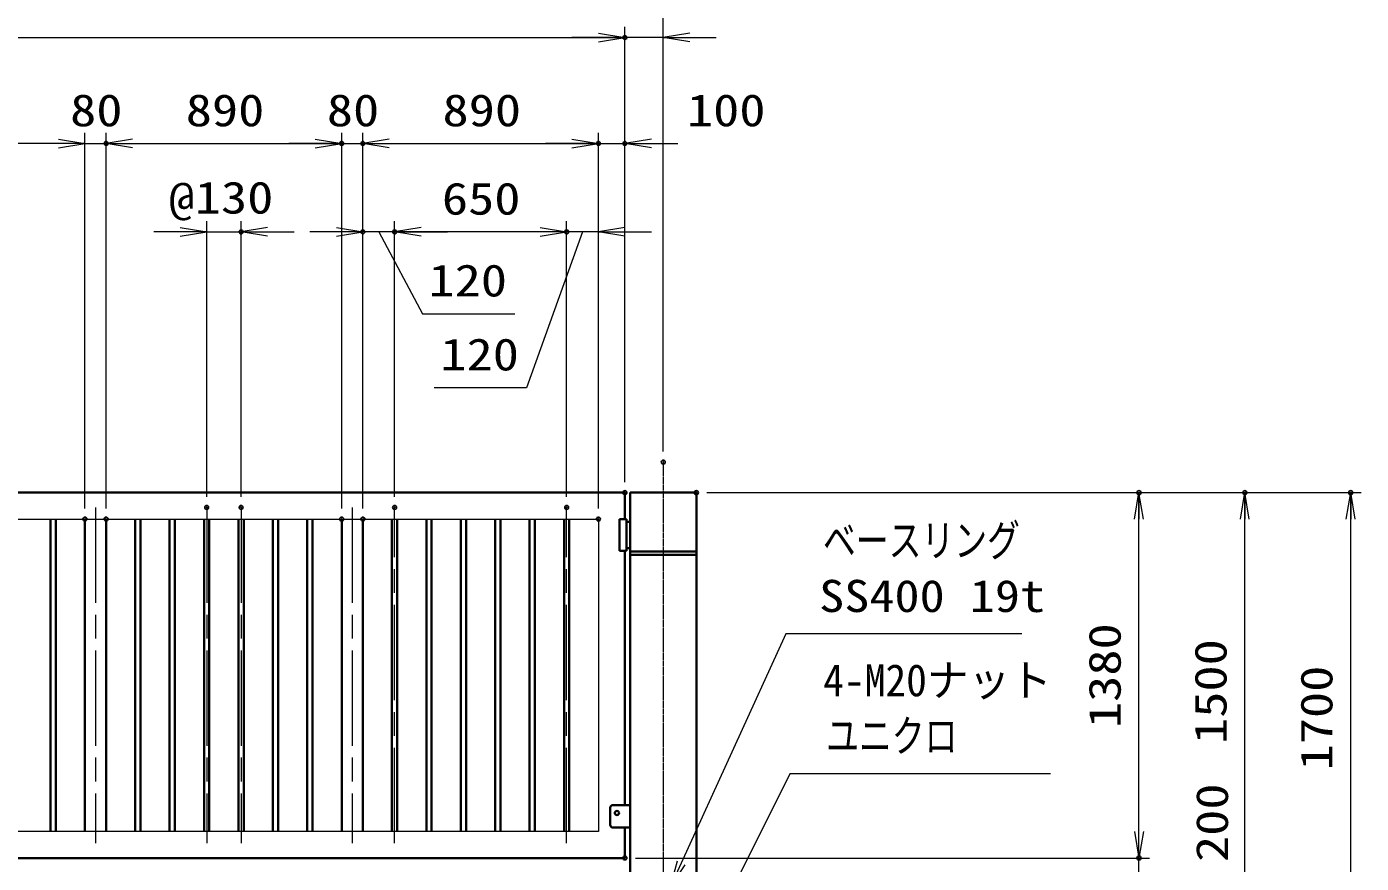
# Model space of a CAD drawing. Units: millimetres at full size. Extents: x -11880 to 11880, y -8400 to 8400.
# Drawn here: x 1478 to 6520, y -466 to 2693 of the extents above; entities that cross this region are included whole.
import ezdxf
from ezdxf.enums import TextEntityAlignment as Align

# ---------------------------------------------------------------- set-up
doc = ezdxf.new("R2010")
doc.units = ezdxf.units.MM
doc.header["$LTSCALE"] = 30
doc.header["$PDMODE"] = 32
doc.header["$PDSIZE"] = 15
doc.linetypes.add('USER2', pattern=[18, 12, -1.5, 3, -1.5])
for name, color, linetype, lineweight in [('0-1_外形線', 7, 'Continuous', 35), ('0-2_0', 7, 'Continuous', 18), ('0-3_寸法線', 4, 'Continuous', 18), ('0-5_細線', 2, 'Continuous', 35), ('0-7_軸線', 200, 'USER2', 15)]:
    doc.layers.add(name, color=color, linetype=linetype, lineweight=lineweight)
doc.layers.add('0-4_Defpoints', color=7, linetype='Continuous')
doc.styles.add('ＭＳ ゴシック', font='')
doc.styles.get('ＭＳ ゴシック').set_extended_font_data('MS Gothic')

# ---------------------------------------------------------------- blocks, each defined once
blk = doc.blocks.new('_Open')
at = {"layer": '0-2_0', "color": 4}
blk.add_line((-30, 5), (0, 0), dxfattribs=at)
blk.add_lwpolyline([(-30, -5), (0, 0), (-30, 0)], dxfattribs=at)
blk = doc.blocks.new('S221')
at = {"layer": '0-3_寸法線'}
for points in [[(5386914.8, 87039979.3), (5357399.6, 87039979.3), (5349660, 87024520.8), (5348316.9, 87021838.3)], [(5349212.9, 87024744.7), (5348316.9, 87021838.3), (5350107.1, 87024297)]]:
    blk.add_lwpolyline(points, dxfattribs=at)
at = {"layer": '0-3_寸法線', "color": 254, "style": 'ＭＳ ゴシック'}
for s, width, p in [('4-M20ナット', 0.95, (5361167.6, 87047679.9)), ('ユニクロ', 0.75, (5361503.2, 87041379.9))]:
    blk.add_text(s, height=3637, dxfattribs=dict(at, width=width)).set_placement(p, align=Align.BOTTOM_LEFT)
blk = doc.blocks.new('S222')
at = {"layer": '0-3_寸法線'}
for points in [[(5383691, 87055826.4), (5356940.6, 87055826.4), (5345074, 87029877.6), (5343826.3, 87027149.4)], [(5344619.3, 87030085.6), (5343826.3, 87027149.4), (5345528.7, 87029669.7)]]:
    blk.add_lwpolyline(points, dxfattribs=at)
at = {"layer": '0-3_寸法線', "color": 254, "style": 'ＭＳ ゴシック'}
for s, width, p in [('ベースリング', 0.75, (5361140.6, 87063527)), ('SS400 19t', 1.15, (5360708.6, 87057227))]:
    blk.add_text(s, height=3637, dxfattribs=dict(at, width=width)).set_placement(p, align=Align.BOTTOM_LEFT)
blk = doc.blocks.new('S225')
at = {"layer": '0-3_寸法線'}
for points in [[(5281007.6, 87005879), (5242132.4, 87005879), (5221517.1, 87051552.5), (5220282.9, 87054286.8)], [(5221972.8, 87051758.2), (5220282.9, 87054286.8), (5221061.4, 87051346.8)]]:
    blk.add_lwpolyline(points, dxfattribs=at)
at = {"layer": '0-3_寸法線', "color": 254, "style": 'ＭＳ ゴシック', "width": 0.75}
blk.add_text('打掛金具（道路側）', height=3637, dxfattribs=at).set_placement((5246332.4, 87013730.8), align=Align.BOTTOM_LEFT)
at = {"layer": '0-3_寸法線', "color": 254, "style": 'ＭＳ ゴシック'}
blk.add_text('SUS304（＃400）', height=3637, dxfattribs=at).set_placement((5245900.4, 87007279.6), align=Align.BOTTOM_LEFT)
blk = doc.blocks.new('A$C2B4C19C9')
at = {"layer": '0-1_外形線'}
for p, q in [((-3750, 45000), (3750, 45000)), ((-4950, 42000), (-4170, 42000)), ((-4950, 38400), (-4950, 42000)), ((-4170, 42000), (-4170, 38400)), ((-3750, 41700), (-4170, 41700)), ((-4170, 38400), (-4950, 38400)), ((-4170, 38700), (-3750, 38700)), ((-6000, 9300), (-6000, 7350)), ((-3750, 9600), (-5700, 9600)), ((-5700, 7050), (-3750, 7050)), ((3750, 750), (-3750, 750)), ((-2097, 570), (-2097, 750)), ((2097, 570), (2097, 750))]:
    blk.add_line(p, q, dxfattribs=at)
for points in [[(-3750, 45000), (3750, 45000), (3750, 750), (-3750, 750)], [(-3750, 570), (3750, 570), (3750, 0), (-3750, 0)]]:
    blk.add_lwpolyline(points, close=True, dxfattribs=at)
for centre, start, end in [((-5700, 9300), 90, 180), ((-5700, 7350), 180, 270)]:
    blk.add_arc(centre, 300, start, end, dxfattribs=at)
at = {"layer": '0-5_細線'}
for p, q in [((3750, 38310), (-3750, 38310)), ((3750, 37950), (-3750, 37950))]:
    blk.add_line(p, q, dxfattribs=at)
blk.add_circle((-5250, 8700), 240, dxfattribs=at)
at = {"layer": '0-7_軸線'}
blk.add_line((0, 48459), (0, -27639), dxfattribs=at)

msp = doc.modelspace()

# ---------------------------------------------------------------- linework, layer by layer
at = {"layer": '0-1_外形線'}
for p, q in [((3738.04, 933.59), (3738.04, 833.59)), ((1568.04, -346.41), (1568.04, 833.59)), ((1588.04, 833.59), (1588.04, -346.41)), ((1698.04, 833.59), (1698.04, -346.41)), ((1778.04, 833.59), (1778.04, -346.41)), ((1888.04, -346.41), (1888.04, 833.59)), ((1908.04, 833.59), (1908.04, -346.41)), ((2018.04, -346.41), (2018.04, 833.59)), ((2038.04, 833.59), (2038.04, -346.41)), ((2148.04, -346.41), (2148.04, 833.59)), ((2168.04, 833.59), (2168.04, -346.41)), ((2278.04, -346.41), (2278.04, 833.59)), ((2298.04, 833.59), (2298.04, -346.41)), ((2408.04, -346.41), (2408.04, 833.59)), ((2428.04, 833.59), (2428.04, -346.41)), ((2538.04, -346.41), (2538.04, 833.59)), ((2558.04, 833.59), (2558.04, -346.41)), ((2668.04, 833.59), (2668.04, -346.41)), ((2748.04, 833.59), (2748.04, -346.41)), ((2858.04, -346.41), (2858.04, 833.59)), ((2878.04, 833.59), (2878.04, -346.41)), ((2988.04, -346.41), (2988.04, 833.59)), ((3008.04, 833.59), (3008.04, -346.41)), ((3118.04, -346.41), (3118.04, 833.59)), ((3138.04, 833.59), (3138.04, -346.41)), ((3248.04, -346.41), (3248.04, 833.59)), ((3268.04, 833.59), (3268.04, -346.41)), ((3378.04, -346.41), (3378.04, 833.59)), ((3398.04, 833.59), (3398.04, -346.41)), ((3508.04, -346.41), (3508.04, 833.59)), ((3528.04, 833.59), (3528.04, -346.41)), ((3738.04, 713.59), (3738.04, -246.41)), ((3738.04, -331.41), (3738.04, -446.41)), ((-261.96, -446.41), (3738.04, -446.41))]:
    msp.add_line(p, q, dxfattribs=at)
msp.add_lwpolyline([(3738.04, 933.59), (-261.96, 933.59), (-261.96, 366.09)], dxfattribs=at)
at = {"layer": '0-2_0'}
msp.add_line((-161.96, 833.59), (3638.04, 833.59), dxfattribs=at)
msp.add_lwpolyline([(3638.04, 833.59), (3638.04, -346.41), (-161.96, -346.41), (-161.96, -125.91)], dxfattribs=at)
at = {"layer": '0-3_寸法線'}
for p, q in [((3883.04, 1088.89), (3883.04, 3044.17)), ((3738.04, 973.59), (3738.04, 2692.15)), ((3738.04, 973.59), (3738.04, 2692.15)), ((3883.04, 1088.89), (3883.04, 2692.15)), ((-261.96, 2652.15), (3738.04, 2652.15)), ((3638.04, 2652.15), (3538.04, 2652.15)), ((3883.04, 2652.15), (3738.04, 2652.15)), ((3983.04, 2652.15), (4083.04, 2652.15)), ((1698.04, 873.59), (1698.04, 2292.15)), ((1698.04, 873.59), (1698.04, 2292.15)), ((1778.04, 873.59), (1778.04, 2292.15)), ((1778.04, 873.59), (1778.04, 2292.15)), ((2668.04, 873.59), (2668.04, 2292.15)), ((2668.04, 873.59), (2668.04, 2292.15)), ((2748.04, 873.59), (2748.04, 2292.15)), ((2748.04, 873.59), (2748.04, 2292.15)), ((3638.04, 873.59), (3638.04, 2292.15)), ((3638.04, 873.59), (3638.04, 2292.15)), ((3738.04, 973.59), (3738.04, 2292.15)), ((1698.04, 2252.15), (808.04, 2252.15)), ((1598.04, 2252.15), (1498.04, 2252.15)), ((1698.04, 2252.15), (1778.04, 2252.15)), ((1778.04, 2252.15), (2668.04, 2252.15)), ((1878.04, 2252.15), (1978.04, 2252.15)), ((2568.04, 2252.15), (2468.04, 2252.15)), ((2668.04, 2252.15), (2748.04, 2252.15)), ((2748.04, 2252.15), (3638.04, 2252.15)), ((2848.04, 2252.15), (2948.04, 2252.15)), ((3538.04, 2252.15), (3438.04, 2252.15)), ((3638.04, 2252.15), (3738.04, 2252.15)), ((3838.04, 2252.15), (3938.04, 2252.15)), ((2058.04, 1918.34), (1958.04, 1918.34)), ((2158.04, 917.59), (2158.04, 1958.34)), ((2158.04, 1918.34), (2288.04, 1918.34)), ((2288.04, 917.59), (2288.04, 1958.34)), ((2388.04, 1918.34), (2488.04, 1918.34)), ((2648.04, 1918.34), (2548.04, 1918.34)), ((2748.04, 873.59), (2748.04, 1958.34)), ((2868.04, 1918.34), (2748.04, 1918.34)), ((2868.04, 917.59), (2868.04, 1958.34)), ((2868.04, 917.59), (2868.04, 1958.34)), ((3518.04, 1918.34), (2868.04, 1918.34)), ((2968.04, 1918.34), (3068.04, 1918.34)), ((3418.04, 1918.34), (3318.04, 1918.34)), ((3518.04, 917.59), (3518.04, 1958.34)), ((3518.04, 917.59), (3518.04, 1958.34)), ((3638.04, 1918.34), (3518.04, 1918.34)), ((3638.04, 873.59), (3638.04, 1958.34)), ((3738.04, 1918.34), (3838.04, 1918.34)), ((4048.04, 933.59), (5720.27, 933.59)), ((4048.04, 933.59), (6120.27, 933.59)), ((4048.04, 933.59), (6520.27, 933.59)), ((5680.27, -446.41), (5680.27, 933.59)), ((6080.27, -566.41), (6080.27, 933.59)), ((6480.27, -766.41), (6480.27, 933.59)), ((5680.27, -346.41), (5680.27, -246.41)), ((6080.27, -466.41), (6080.27, -366.41)), ((3778.04, -446.41), (5720.27, -446.41)), ((3778.04, -446.41), (5720.27, -446.41)), ((5680.27, -566.41), (5680.27, -446.41))]:
    msp.add_line(p, q, dxfattribs=at)
for points in [[(2808.04, 1918.34), (2972.83, 1609.33), (3321.63, 1609.33)], [(3578.04, 1918.34), (3366.56, 1329.95), (3017.76, 1329.95)]]:
    msp.add_lwpolyline(points, dxfattribs=at)
at = {"layer": '0-4_Defpoints'}
for p in [(3738.04, 2652.15), (1778.04, 2252.15), (2668.04, 2252.15), (2748.04, 2252.15), (3638.04, 2252.15), (3738.04, 2252.15), (2288.04, 1918.34), (2748.04, 1918.34), (2868.04, 1918.34), (3518.04, 1918.34), (3883.04, 1048.89), (3738.04, 933.59), (4008.04, 933.59), (5680.27, 933.59), (6080.27, 933.59), (6480.27, 933.59), (2158.04, 877.59), (2288.04, 877.59), (2868.04, 877.59), (3518.04, 877.59), (1698.04, 833.59), (1778.04, 833.59), (2668.04, 833.59), (2748.04, 833.59), (3638.04, 833.59), (3738.04, -446.41), (5680.27, -446.41)]:
    msp.add_point(p, dxfattribs=at)
at = {"layer": '0-7_軸線'}
for p, q in [((1738.04, 877.59), (1738.04, -390.41)), ((2158.04, 877.59), (2158.04, -390.41)), ((2288.04, 877.59), (2288.04, -390.41)), ((2708.04, 877.59), (2708.04, -390.41)), ((2868.04, -390.41), (2868.04, 877.59)), ((3518.04, -390.41), (3518.04, 877.59))]:
    msp.add_line(p, q, dxfattribs=at)

# ---------------------------------------------------------------- block references
at = {"layer": '0-1_外形線', "xscale": 0.03333333, "yscale": 0.03333333}
msp.add_blockref('A$C2B4C19C9', (3883.04, -566.41), dxfattribs=at)
at = {"layer": '0-3_寸法線'}
for name, p, xscale, yscale in [('_Open', (3738.04, 2652.15), 3.333333, 3.333333), ('_Open', (3738.04, 2652.15), 3.333333, 3.333333), ('_Open', (1698.04, 2252.15), 3.333333, 3.333333), ('_Open', (1698.04, 2252.15), 3.333333, 3.333333), ('_Open', (2668.04, 2252.15), 3.333333, 3.333333), ('_Open', (2668.04, 2252.15), 3.333333, 3.333333), ('_Open', (3638.04, 2252.15), 3.333333, 3.333333), ('_Open', (3638.04, 2252.15), 3.333333, 3.333333), ('_Open', (2158.04, 1918.34), 3.333333, 3.333333), ('_Open', (2748.04, 1918.34), 3.333333, 3.333333), ('_Open', (3518.04, 1918.34), 3.333333, 3.333333), ('_Open', (3518.04, 1918.34), 3.333333, 3.333333), ('S222', (-174218.27, -2901460.98), 0.03333333, 0.03333333), ('S225', (-174218.27, -2901460.98), 0.03333333, 0.03333333), ('S221', (-174218.27, -2901460.98), 0.03333333, 0.03333333)]:
    msp.add_blockref(name, p, dxfattribs=dict(at, xscale=xscale, yscale=yscale))
at = {"layer": '0-3_寸法線', "xscale": 3.333333, "yscale": 3.333333}
for p, rotation in [((3883.04, 2652.15), 180), ((1778.04, 2252.15), 180), ((1778.04, 2252.15), 180), ((2748.04, 2252.15), 180), ((2748.04, 2252.15), 180), ((3738.04, 2252.15), 180), ((2288.04, 1918.34), 180), ((2868.04, 1918.34), 180), ((2868.04, 1918.34), 180), ((3638.04, 1918.34), 180), ((5680.27, 933.59), 90), ((6080.27, 933.59), 90), ((6480.27, 933.59), 90), ((5680.27, -446.41), 270), ((5680.27, -446.41), 270)]:
    msp.add_blockref('_Open', p, dxfattribs=dict(at, rotation=rotation))

# ---------------------------------------------------------------- texts
at = {"layer": '0-3_寸法線', "color": 254, "style": 'ＭＳ ゴシック', "width": 1.2}
for s, p in [('80', (1642.04, 2280.84)), ('890', (2079.04, 2280.84)), ('80', (2612.04, 2280.84)), ('890', (3049.04, 2280.84)), ('100', (3972.44, 2280.84)), ('@130', (2014.24, 1951.02)), ('650', (3046.64, 1947.02)), ('120', (2996.03, 1638.02)), ('120', (3040.96, 1358.64))]:
    msp.add_text(s, height=121.2, dxfattribs=at).set_placement(p, align=Align.BOTTOM_LEFT)
for s, p in [('1380', (5647.58, 44.39)), ('1500', (6047.58, -15.61)), ('1700', (6447.58, -115.61)), ('200', (6053.08, -461.55))]:
    msp.add_text(s, height=121.2, rotation=90, dxfattribs=at).set_placement(p, align=Align.BOTTOM_LEFT)

doc.saveas('drawing.dxf')
